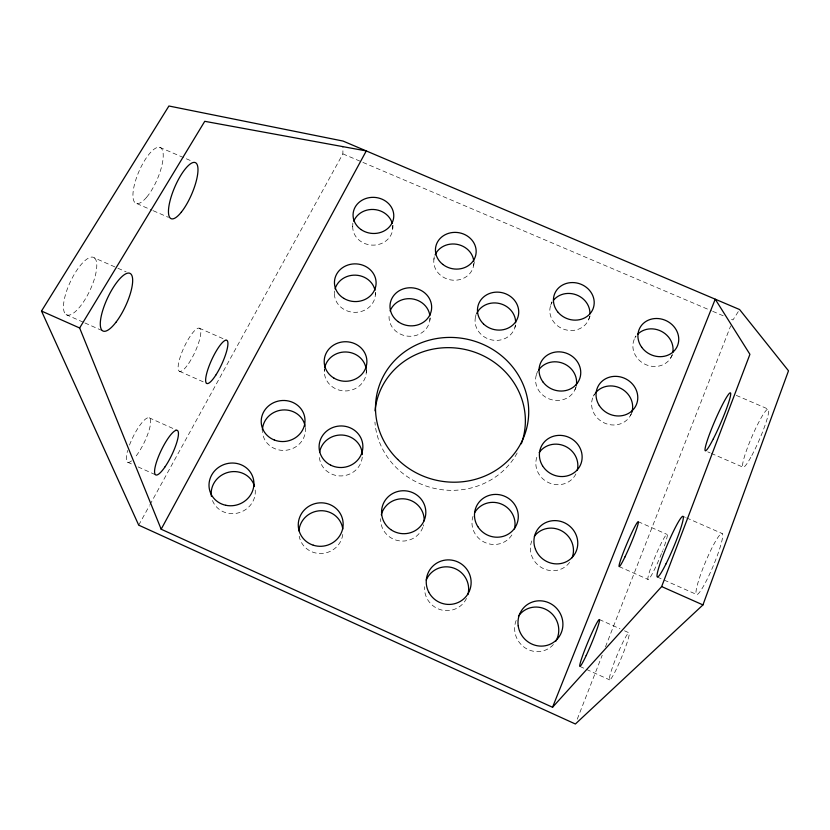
<?xml version="1.0" encoding="UTF-8"?>
<svg xmlns="http://www.w3.org/2000/svg" width="830" height="830" viewBox="0 0 830 830"><rect width="100%" height="100%" fill="white"/><g stroke="black" fill="none" stroke-linecap="round" stroke-linejoin="round"><path stroke-width="0.62" stroke-dasharray="4.15 3.11" d="M334.407 293.498L334.417 291.04M149.95 504.713L342.873 153.872L342.977 146.184M352.719 226.694L352.823 223.114M366.279 372.556L366.497 368.831M375.357 294.951L375.513 292.513M392.735 228.821L393.036 225.272M433.903 259.302L434.277 256.761M429.836 320.359L430.199 317.994M473.546 265.849L474.324 262.072M475.517 316.853L476.057 314.487M514.932 327.394L515.617 325.07M550.695 305.347L551.909 301.767M536.45 374.506L537.601 371.238M577.265 719.174L602.207 655.244M605.495 646.809L730.639 325.972M588.698 319.477L590.13 315.971M574.941 389.778L576.331 386.541M593.481 396.066L594.467 393.96M634.805 338.183L635.925 335.911M138.714 525.151L149.327 505.854M630.323 415.747L631.454 413.714M670.671 357.989L672.559 354.68M738.275 311.624L732.983 319.944L730.597 318.928M342.873 153.872L711.507 310.804M712.7 311.312L723.438 315.877M159.692 147.315L191.388 160.958M736.293 395.391L768.217 409.128M136.877 203.62L152.066 210.218M153.239 210.727L168.428 217.335M707.751 451.852L710.117 452.879M711.3 453.398L743.182 467.249M683.059 516.353L685.435 517.391M686.618 517.92L722.235 533.566A33.055 4.326 -67.3 0 1 705.988 581.55A33.055 4.326 -67.3 0 1 699.835 576.84A33.055 4.326 -67.3 0 1 722.235 533.566M94.537 257.974A31.758 10.697 -64.7 0 1 80.168 306.467A31.758 10.697 -64.7 0 1 65.674 293.976A31.758 10.697 -64.7 0 1 94.537 257.974L116.75 267.727M117.912 268.246L126.098 271.835M199.262 328.172L226.559 340.207M638.187 521.676L667.029 534.396M66.078 314.591L83.716 322.413M84.888 322.943L102.526 330.765M657.298 577.037L663.066 579.599M664.228 580.108L696.536 594.456M179.498 371.3L206.836 383.45M619.149 566.6L648.054 579.444M149.193 417.812L177.163 430.345M599.416 619.553L619.927 628.746M624.482 630.79L629.047 632.834A25.44 2.48 -67.6 0 1 616.358 669.125A25.44 2.48 -67.6 0 1 612.561 667.071A25.44 2.48 -67.6 0 1 629.047 632.834M127.592 462.175L132.271 464.292M138.133 466.927L155.687 474.864M579.9 666.438L609.666 679.884M324.291 368.883L324.323 371.373M661.5 553.579A24.444 2.355 -67.2 0 1 647.857 578.406A24.444 2.355 -67.2 0 1 662.278 541.233A24.444 2.355 -67.2 0 1 663.129 549.398M662.61 550.767A24.444 2.355 -67.2 0 1 662.06 552.158M517.152 453.014A75.509 71.141 12.5 0 1 434.993 488.517A75.509 71.141 12.5 0 1 374.932 422.096M575.885 473.982A21.3 20.003 27.9 0 1 548.423 482.583A21.3 20.003 27.9 0 1 537.373 455.826M511.871 534.966A21.694 20.906 27.2 0 1 484.533 542.301A21.694 20.906 27.2 0 1 472.996 516.385M423.611 524.84A21.756 21.144 5.4 0 1 423.259 526.127M422.833 527.382A21.756 21.144 5.4 0 1 398.037 540.621A21.756 21.144 5.4 0 1 380.711 518.709M362.264 457.133A21.528 20.47 -4.1 0 1 339.46 475.912A21.528 20.47 -4.1 0 1 319.311 454.85M366.258 370.107A20.989 19.495 -0.1 0 1 344.678 390.951A20.989 19.495 -0.1 0 1 324.499 368.925M430.013 318.004A20.511 18.779 6.9 0 1 407.966 336.181A20.511 18.779 6.9 0 1 389.249 314.373M515.451 325.111A20.408 18.623 14.5 0 1 490.509 339.646A20.408 18.623 14.5 0 1 476.223 314.622M575.802 387.537A20.74 19.1 22 0 1 549.066 398.888A20.74 19.1 22 0 1 537.342 372.286M553.382 644.526A22.586 21.767 52.9 0 1 524.923 647.753A22.586 21.767 52.9 0 1 516.468 619.699M255.225 490.063A22.213 20.895 -19.8 0 1 237.691 513.065A22.213 20.895 -19.8 0 1 212.324 500.085M392.642 225.47A20.045 17.835 4.4 0 1 371.902 245.109A20.045 17.835 4.4 0 1 353.134 223.353M672.134 354.846A20.491 18.395 26.6 0 1 644.495 363.997A20.491 18.395 26.6 0 1 636.019 336.223M466.512 598.43A22.151 21.829 32.7 0 1 424.618 586.717M342.78 534.468A22.099 21.352 -15.4 0 1 321.428 553.506A22.099 21.352 -15.4 0 1 299.194 536.211M589.663 316.168A20.283 18.302 19.9 0 1 563.456 329.116A20.283 18.302 19.9 0 1 552.137 302.224M473.816 263.598A20.096 18.063 10.2 0 1 450.296 279.835A20.096 18.063 10.2 0 1 434.702 255.993M305.347 427.523A21.559 20.211 -9.5 0 1 286.858 450.161A21.559 20.211 -9.5 0 1 262.705 433.831M262.529 432.575A21.559 20.211 -9.5 0 1 262.436 431.31M569.619 562.346A21.922 20.926 37.9 0 1 541.243 567.429A21.922 20.926 37.9 0 1 532.341 539.666M631.371 413.579A20.895 19.163 27.6 0 1 603.078 422.346A20.895 19.163 27.6 0 1 594.695 393.991M375.336 292.617A20.491 18.602 2.3 0 1 354.254 312.329A20.491 18.602 2.3 0 1 334.583 291.164M129.48 445.098A24.672 6.246 -64 0 1 145.468 419.108A24.672 6.246 -64 0 1 149.275 429.567A24.672 6.246 -64 0 1 134.273 458.253M131.576 460.889A24.672 6.246 -64 0 1 127.696 450.431M751.804 455.514A31.644 4.015 -66.6 0 0 768.424 409.283A31.644 4.015 -66.6 0 0 746.741 449.736A31.644 4.015 -66.6 0 0 751.804 455.514M188.825 363.198A23.728 5.955 -65.1 0 0 199.605 328.327A23.728 5.955 -65.1 0 0 179.975 357.782A23.728 5.955 -65.1 0 0 188.825 363.198M146.744 197.104A30.451 9.96 -66.6 0 0 161.809 148.933A30.451 9.96 -66.6 0 0 135.674 180.235A30.451 9.96 -66.6 0 0 146.744 197.104"/><path stroke-width="1.25" d="M702.948 604.914L788.5 370.803L739.592 309.538L343.039 141.059L168.915 106.001L41.5 311.043L138.714 525.151L575.387 723.999L702.948 604.914L661.655 586.571L552.541 707.274L161.165 529.218L79.639 327.985L41.5 311.043M661.655 586.571L749.926 354.317L715.232 299.194L552.541 707.274M161.165 529.218L366.279 150.925L204.751 121.315L79.639 327.985M375.056 410.86A75.509 71.141 12.5 0 1 465.723 349.606A75.509 71.141 12.5 0 1 521.323 443.791M539.199 452.537A21.3 20.003 27.9 0 1 565.261 446.281A21.3 20.003 27.9 0 1 577.213 470.444M474.594 512.795A21.694 20.906 27.2 0 1 501.227 503.986A21.694 20.906 27.2 0 1 514.455 528.949M381.312 514.776A21.756 21.144 5.4 0 1 405.476 499.006A21.756 21.144 5.4 0 1 424.161 520.898M319.581 452.288A21.528 20.47 -4.1 0 1 342.188 435.034A21.528 20.47 -4.1 0 1 362.326 454.57M324.717 367.721A20.989 19.495 -0.1 0 1 345.965 351.982A20.989 19.495 -0.1 0 1 366.134 368.894M390.152 310.949A20.511 18.779 6.9 0 1 411.721 298.821A20.511 18.779 6.9 0 1 429.867 315.649M476.679 313.543A20.408 18.623 14.5 0 1 499.567 303.521A20.408 18.623 14.5 0 1 515.648 322.777M538.535 370.201A20.74 19.1 22 0 1 563.114 363.364A20.74 19.1 22 0 1 576.362 385.203M518.48 616.109A22.586 21.767 52.9 0 1 548.464 610.911A22.586 21.767 52.9 0 1 555.799 641.196M211.38 496.247A22.213 20.895 -19.8 0 1 228.8 472.187A22.213 20.895 -19.8 0 1 254.499 486.204M353.798 221.205A20.045 17.835 4.4 0 1 373.604 209.482A20.045 17.835 4.4 0 1 392.185 223.26M637.502 334.449A20.491 18.395 26.6 0 1 661.437 331.346A20.491 18.395 26.6 0 1 672.746 352.605M426.226 580.066A22.151 21.829 32.7 0 1 453.637 568.062A22.151 21.829 32.7 0 1 467.933 594.571M298.925 530.847A22.099 21.352 -15.4 0 1 320.401 510.73A22.099 21.352 -15.4 0 1 342.79 529.104M553.454 300.325A20.283 18.302 19.9 0 1 576.269 294.826A20.283 18.302 19.9 0 1 589.912 313.875M435.117 254.935A20.096 18.063 10.2 0 1 456.687 244.279A20.096 18.063 10.2 0 1 473.774 261.326M262.436 430.033A21.559 20.211 -9.5 0 1 282.387 409.999A21.559 20.211 -9.5 0 1 305.16 426.267M534.364 536.294A21.922 20.926 37.9 0 1 562.003 531.055A21.922 20.926 37.9 0 1 572.129 557.718M595.411 393.026A20.895 19.163 27.6 0 1 621.182 388.585A20.895 19.163 27.6 0 1 631.786 412.437M335.081 288.871A20.491 18.602 2.3 0 1 355.541 275.155A20.491 18.602 2.3 0 1 375.004 290.303M397.715 459.415A76.817 72.169 12.5 0 0 526.023 430.666A76.817 72.169 12.5 0 0 432.575 339.346A76.817 72.169 12.5 0 0 397.715 459.415M558.185 312.412A20.615 18.54 19.8 0 0 592.973 308.968A20.615 18.54 19.8 0 0 570.293 282.667A20.615 18.54 19.8 0 0 558.185 312.412M483.444 323.856A20.75 18.872 14.5 0 0 518.003 316.936A20.75 18.872 14.5 0 0 492.823 292.544A20.75 18.872 14.5 0 0 483.444 323.856M442.795 264.407A20.428 18.291 10.3 0 0 475.881 254.54A20.428 18.291 10.3 0 0 448.74 233.282A20.428 18.291 10.3 0 0 442.795 264.407M361.029 229.547A20.377 18.063 4.5 0 0 393.607 218.103A20.377 18.063 4.5 0 0 365.615 198.588A20.377 18.063 4.5 0 0 361.029 229.547M343.848 298.395A20.833 18.851 2.5 0 0 376.073 283.953A20.833 18.851 2.5 0 0 345.903 265.808A20.833 18.851 2.5 0 0 343.848 298.395M398.12 321.646A20.864 19.028 7 0 0 431.476 309.746A20.864 19.028 7 0 0 402.882 289.027A20.864 19.028 7 0 0 398.12 321.646M641.694 347.241A20.843 18.634 26.4 0 0 676.907 347.033A20.843 18.634 26.4 0 0 656.395 318.492A20.843 18.634 26.4 0 0 641.694 347.241M599.291 405.538A21.248 19.422 27.3 0 0 635.417 406.596A21.248 19.422 27.3 0 0 616.026 376.353A21.248 19.422 27.3 0 0 599.291 405.538M543.193 382.236A21.092 19.36 21.8 0 0 579.07 380.223A21.092 19.36 21.8 0 0 557.438 351.868A21.092 19.36 21.8 0 0 543.193 382.236M542.509 465.734A21.663 20.304 27.5 0 0 579.527 466.782A21.663 20.304 27.5 0 0 560.24 435.366A21.663 20.304 27.5 0 0 542.509 465.734M333.847 378.044A21.352 19.775 0.2 0 0 366.86 362.617A21.352 19.775 0.2 0 0 335.922 343.848A21.352 19.775 0.2 0 0 333.847 378.044M390.712 529.55A22.14 21.476 5.8 0 0 425.707 514.558A22.14 21.476 5.8 0 0 394.644 492.564A22.14 21.476 5.8 0 0 390.712 529.55M313.273 545.206A22.493 21.694 -14.2 0 0 342.769 520.171A22.493 21.694 -14.2 0 0 306.083 508.313A22.493 21.694 -14.2 0 0 313.273 545.206M330.734 465.174A21.902 20.781 -3.6 0 0 362.866 445.835A21.902 20.781 -3.6 0 0 329.334 429.214A21.902 20.781 -3.6 0 0 330.734 465.174M274.294 439.993A21.943 20.511 -8.9 0 0 304.88 418.351A21.943 20.511 -8.9 0 0 270.144 404.708A21.943 20.511 -8.9 0 0 274.294 439.993M225.843 505.294A22.607 21.227 -19 0 0 253.109 477.893A22.607 21.227 -19 0 0 215.447 470.019A22.607 21.227 -19 0 0 225.843 505.294M428.737 592.112A22.545 22.182 30.7 0 0 467.591 594.436A22.545 22.182 30.7 0 0 449.715 559.918A22.545 22.182 30.7 0 0 428.737 592.112M477.831 526.625A22.078 21.227 26.6 0 0 515.762 526.396A22.078 21.227 26.6 0 0 495.552 494.41A22.078 21.227 26.6 0 0 477.831 526.625M535.464 549.294A22.306 21.258 37.1 0 0 573.053 556.442A22.306 21.258 37.1 0 0 559.026 521.001A22.306 21.258 37.1 0 0 535.464 549.294M518.211 625.893A22.991 22.14 51.6 0 0 554.378 641.746A22.991 22.14 51.6 0 0 548.744 602.715A22.991 22.14 51.6 0 0 518.211 625.893M165.077 466.761A24.713 5.758 -64.2 0 0 177.485 430.521A24.713 5.758 -64.2 0 0 156.963 460.64A24.713 5.758 -64.2 0 0 165.077 466.761M215.779 375.16A23.769 5.478 -65.2 0 0 226.881 340.352A23.769 5.478 -65.2 0 0 207.676 370.066A23.769 5.478 -65.2 0 0 215.779 375.16M115.92 322.31A31.831 9.856 -64.9 0 0 130.777 273.89A31.831 9.856 -64.9 0 0 102.744 310.379A31.831 9.856 -64.9 0 0 115.92 322.31M181.345 212.127A30.523 9.171 -66.6 0 0 196.845 164.008A30.523 9.171 -66.6 0 0 171.499 195.745A30.523 9.171 -66.6 0 0 181.345 212.127M586.198 655.534A25.388 1.93 -67.4 0 0 599.416 619.553A25.388 1.93 -67.4 0 0 583.272 653.874A25.388 1.93 -67.4 0 0 586.198 655.534M624.959 556.92A24.402 1.836 -67 0 0 638.28 521.748A24.402 1.836 -67 0 0 622.842 553.786A24.402 1.836 -67 0 0 624.959 556.92M666.002 563.85A32.972 3.362 -67.1 0 0 683.059 516.353A32.972 3.362 -67.1 0 0 661.396 559.825A32.972 3.362 -67.1 0 0 666.002 563.85M713.333 438.831A31.571 3.113 -66.6 0 0 730.545 392.984A31.571 3.113 -66.6 0 0 709.702 433.675A31.571 3.113 -66.6 0 0 713.333 438.831"/></g></svg>
